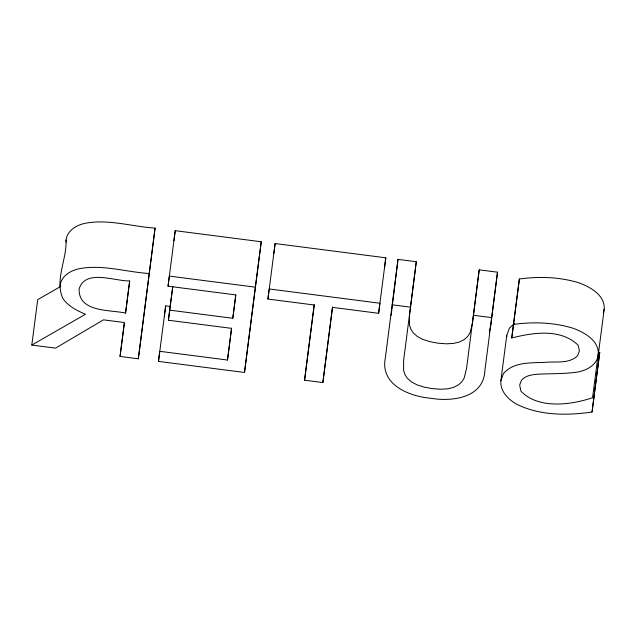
<?xml version="1.0" encoding="UTF-8"?>
<svg xmlns="http://www.w3.org/2000/svg" width="636" height="636" viewBox="0 0 636 636"><rect width="100%" height="100%" fill="white"/><g stroke="black" fill="none" stroke-linecap="round" stroke-linejoin="round"><path stroke-width="0.95" d="M391.132 315.369L398.001 259.377L416.294 261.73L409.497 315.233L409.512 325.075L410.824 329.082L413.265 332.89L417.319 336.484L422.948 339.433L429.92 341.683L437.973 343.178L446.472 343.822L453.675 343.392L459.621 341.93L464.36 339.473L467.73 336.436L469.996 332.835L472.461 323.048L479.218 269.831L497.511 272.192L490.753 325.401L489.354 331.849M31.8 345.078L85.486 314.271C77.012 310.638 68.227 306.282 62.861 298.467C54.513 280.11 67.011 259.162 66.017 240.146C67.09 230.924 75.708 225.597 83.992 223.538C107.548 218.553 131.557 226.591 155.073 228.093L138.338 358.799L120.045 356.446L124.354 322.531L103.469 319.844L55.547 348.138L31.8 345.078L37.699 299.659L60.706 286.454M125.554 313.079L129.641 280.889C115.275 281.502 85.399 268.551 79.134 288.879C78.292 312.586 110.163 309.605 125.554 313.079L129.696 281.192M138.338 358.799L155.073 228.093M172.698 286.955L169.685 310.145L232.8 318.278L235.765 294.905L168.039 286.184L175.218 230.685L261.245 241.76L244.51 372.473L158.483 361.391L159.763 351.31L227.497 360.032L231.639 328.144M168.039 286.184L169.319 276.103L255.346 287.178L244.51 372.473M164.382 315.981L165.662 305.892L170.567 306.528M173.938 240.766L175.218 230.685M227.497 360.032L231.52 328.359L168.405 320.234L169.685 310.145M267.923 299.047L269.203 288.967L379.899 303.221L378.619 313.302L332.421 307.355L322.865 382.562L304.572 380.209L314.12 304.994L267.923 299.047L275.102 243.548L385.798 257.803L384.518 267.883M273.822 253.629L275.102 243.548M314.319 304.509L304.572 380.209M332.612 306.87L322.865 382.562M398.001 259.377L385.337 358.004C379.859 384.764 409.457 396.474 430.842 398.271C451.942 401.849 483.487 398.088 484.855 370.82L497.511 272.192M416.294 261.73L403.598 360.652L403.614 370.486L404.925 374.501L407.366 378.309L411.42 381.902L417.049 384.852L424.021 387.101L432.075 388.596L440.573 389.232L447.776 388.811L453.722 387.348L458.461 384.891L461.831 381.846L464.097 378.245L466.562 368.467L479.218 269.831M500.866 380.797L503.442 373.682C513.498 361.558 530.988 363.092 545.195 362.321C555.904 361.312 569.252 364.126 577.647 355.651L579.42 350.921L578.148 345.229C560.928 328.311 532.849 332.501 511.749 338.01L519.374 279.021C539.264 276.223 559.95 276.946 579.221 282.925C590.494 287.178 605.082 295.16 604.2 309.16L598.301 354.578C597.109 365.183 586.281 370.629 576.812 372.187C564.053 373.936 551.173 373.578 538.342 374.159C532.26 374.707 525.328 375.343 521.282 380.535L519.676 385.026L520.884 391.068C537.969 409.338 571.2 405.076 592.545 397.675L593.841 397.842L592.037 412.041C567.352 415.562 540.64 415.713 517.704 404.711C508.8 400.108 499.999 391.641 500.866 380.797L506.765 335.387L509.341 328.263L514.317 323.501M519.374 279.021L511.749 338.01M592.545 397.675L598.444 352.257L599.74 352.424L592.037 412.041M120.045 356.446L124.314 323.589M158.483 361.391L165.662 305.892M168.405 320.234L172.801 286.407M232.8 318.278L235.813 295.088M255.346 287.178L261.245 241.76M378.619 313.302L385.798 257.803M593.841 397.842L599.74 352.424M603.254 312.848L604.2 309.16M60.118 285.556C61.191 276.342 69.809 271.015 78.093 268.956C101.649 263.964 125.658 272.009 149.174 273.504M513.475 324.44C533.365 321.641 554.051 322.365 573.322 328.335C584.595 332.596 599.184 340.578 598.301 354.578M392.102 304.787L410.395 307.148M473.319 315.249L491.612 317.603M66.017 240.146L66.2 242.109M506.765 335.387L506.828 337.072"/></g></svg>
